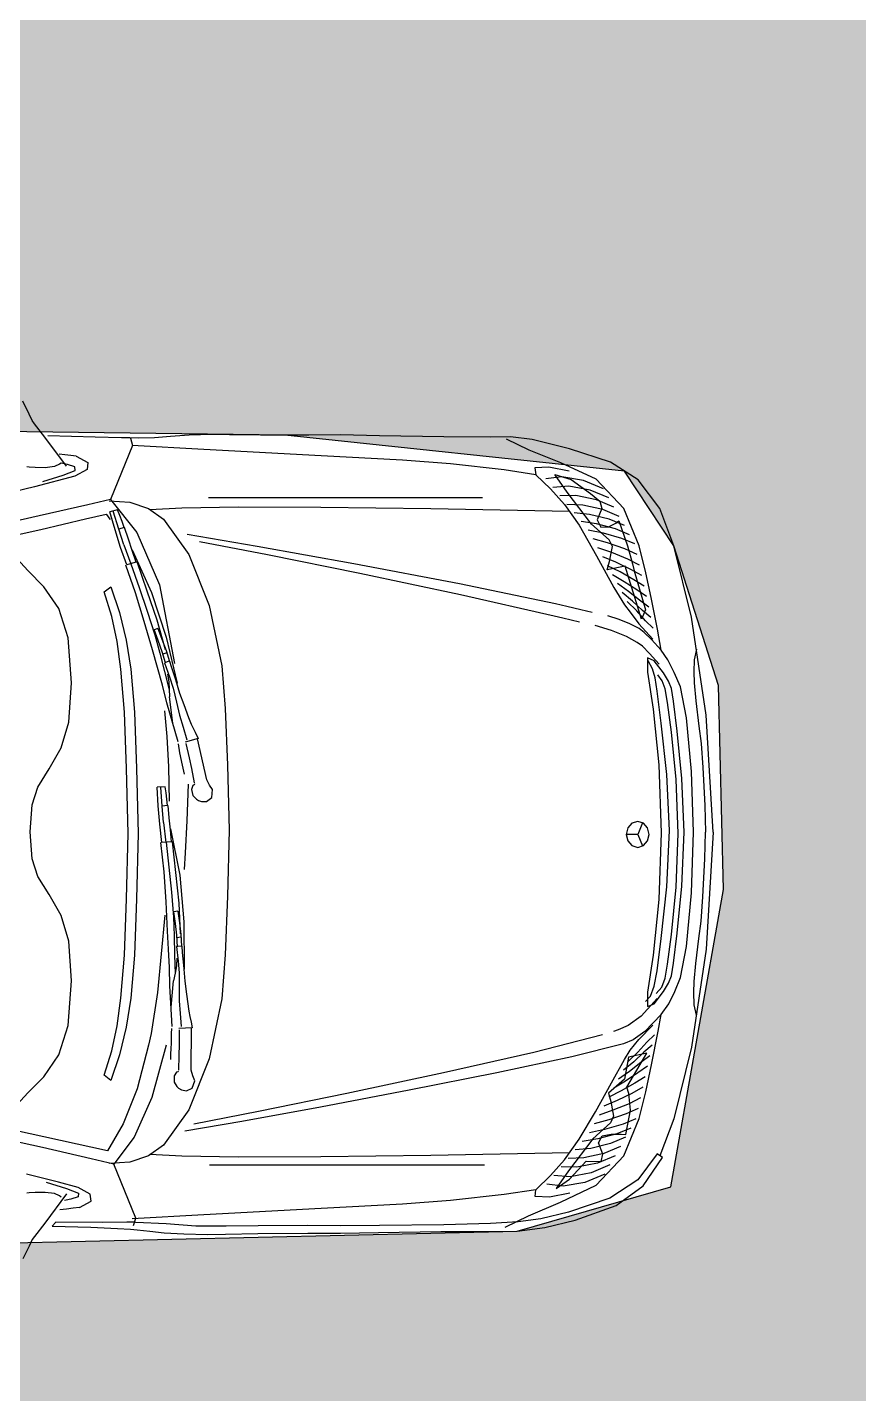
# Model space of a CAD drawing. Header units: millimetres. Extents: x -6300 to 1991, y -4770 to 4545.
# Drawn here: x -1486 to -1293.3, y 1721.3 to 2038.1 of the extents above; entities that cross this region are included whole.
import ezdxf

# ---------------------------------------------------------------- set-up
doc = ezdxf.new("R2010")
doc.units = ezdxf.units.MM
doc.header["$LTSCALE"] = 20
doc.header["$MEASUREMENT"] = 0
doc.layers.get('0').update_dxf_attribs({"linetype": 'CONTINUOUS'})
doc.layers.add('COTA', color=7, linetype='CONTINUOUS')

# ---------------------------------------------------------------- blocks, each defined once
blk = doc.blocks.new('Austin Mini dessus')
at = {"color": 8, "flags": 128}
for points in [[(1.0455, 3.8453), (1.0602, 3.8752)], [(1.0383, 3.8304), (1.0455, 3.8453)], [(1.0093, 3.792), (1.0326, 3.8229)], [(1.0326, 3.8229), (1.0383, 3.8304)], [(-0.2069, 3.765), (-0.1204, 3.7865)], [(-0.1204, 3.7865), (-0.0703, 3.7926)], [(-0.114, 3.7617), (-0.0609, 3.787)], [(-0.0703, 3.7926), (-0.0241, 3.7916)], [(-0.0241, 3.7916), (0.0842, 3.7922)], [(0.0842, 3.7922), (0.2332, 3.7952)], [(0.2332, 3.7952), (0.3237, 3.797)], [(0.3237, 3.797), (0.3971, 3.7966)], [(0.3971, 3.7966), (0.5088, 3.7962)], [(0.5088, 3.7962), (0.581, 3.797)], [(0.581, 3.797), (0.6212, 3.7976)], [(0.6212, 3.7976), (0.674, 3.7963)], [(0.6405, 3.7634), (0.8064, 3.7721)], [(0.674, 3.7963), (0.7177, 3.7934)], [(0.7177, 3.7934), (0.7547, 3.7905)], [(0.7547, 3.7905), (0.7913, 3.7892)], [(0.7913, 3.7892), (0.8117, 3.7899)], [(0.8107, 3.7898), (0.8054, 3.7722)], [(0.8054, 3.7722), (0.8566, 3.6469)], [(0.8117, 3.7899), (0.831, 3.7901)], [(0.831, 3.7901), (0.8924, 3.7915)], [(0.8924, 3.7915), (1.0016, 3.7949)], [(0.9589, 3.7245), (1.0093, 3.792)], [(-0.302, 3.7337), (-0.2069, 3.765)], [(-0.1874, 3.7324), (-0.114, 3.7617)], [(0.0688, 3.7297), (0.18, 3.7384)], [(0.18, 3.7384), (0.3684, 3.7483)], [(0.3684, 3.7483), (0.6405, 3.7634)], [(0.936, 3.7475), (0.9091, 3.7332)], [(0.936, 3.7475), (0.949, 3.7493)], [(0.949, 3.7493), (0.9623, 3.751)], [(0.9623, 3.751), (0.9758, 3.7525)], [(-0.3667, 3.6929), (-0.302, 3.7337)], [(-0.269, 3.694), (-0.1874, 3.7324)], [(-0.2065, 3.713), (-0.1595, 3.7223)], [(-0.1595, 3.7223), (-0.127, 3.7206)], [(-0.127, 3.7206), (-0.1288, 3.7047)], [(-0.1288, 3.7047), (-0.0554, 3.7158)], [(-0.0554, 3.7158), (0.0688, 3.7297)], [(0.9091, 3.7332), (0.9111, 3.717)], [(0.9111, 3.717), (0.9395, 3.7016)], [(0.9383, 3.7145), (0.9395, 3.7228)], [(0.9665, 3.7034), (0.9383, 3.7145)], [(0.9395, 3.7228), (0.9564, 3.7282)], [(0.9564, 3.7282), (0.9673, 3.7309)], [(0.9673, 3.7309), (0.9712, 3.7316)], [(0.9712, 3.7316), (0.975, 3.7288)], [(0.975, 3.7288), (0.9869, 3.7238)], [(0.9869, 3.7238), (1.0083, 3.721)], [(1.0083, 3.721), (1.031, 3.7215)], [(1.031, 3.7215), (1.0455, 3.7223)], [(1.0455, 3.7223), (1.0506, 3.7228)], [(-0.4163, 3.6266), (-0.3667, 3.6929)], [(-0.3332, 3.6261), (-0.269, 3.694)], [(-0.2862, 3.6722), (-0.24, 3.6915)], [(-0.2108, 3.6933), (-0.2557, 3.6613)], [(-0.2548, 3.669), (-0.2057, 3.6781)], [(-0.24, 3.6915), (-0.1897, 3.6999)], [(-0.1734, 3.7051), (-0.2108, 3.6933)], [(-0.2057, 3.6781), (-0.1684, 3.6754)], [(-0.2018, 3.6646), (-0.1734, 3.7051)], [(-0.1897, 3.6999), (-0.152, 3.6952)], [(-0.1288, 3.7047), (-0.1629, 3.672)], [(0.9395, 3.7016), (1.0331, 3.6766)], [(1.0136, 3.6893), (0.9665, 3.7034)], [(1.0331, 3.6766), (1.174, 3.6425)], [(-0.3103, 3.6295), (-0.2696, 3.6465)], [(-0.2983, 3.6509), (-0.2548, 3.669)], [(-0.2776, 3.6432), (-0.2819, 3.6262)], [(-0.2557, 3.6613), (-0.2776, 3.6432)], [(-0.2696, 3.6465), (-0.2217, 3.6563)], [(-0.2582, 3.5904), (-0.2018, 3.6646)], [(-0.2217, 3.6563), (-0.1848, 3.6556)], [(-0.1629, 3.672), (-0.1958, 3.6357)], [(0.6296, 3.652), (-0.0059, 3.652)], [(0.8566, 3.6469), (0.7958, 3.5707)], [(0.8596, 3.6444), (0.8118, 3.6411)], [(0.8566, 3.6469), (0.909, 3.6348)], [(-0.4494, 3.54), (-0.4163, 3.6266)], [(-0.3686, 3.5396), (-0.3332, 3.6261)], [(-0.3224, 3.6082), (-0.2844, 3.624)], [(-0.2992, 3.6015), (-0.2538, 3.6126)], [(-0.2844, 3.624), (-0.2378, 3.6344)], [(-0.2819, 3.6262), (-0.2717, 3.5998)], [(-0.2538, 3.6126), (-0.2177, 3.6161)], [(-0.2378, 3.6344), (-0.2012, 3.6358)], [(-0.1958, 3.6357), (-0.2299, 3.5876)], [(-0.2069, 3.6195), (0.1144, 3.6255)], [(0.1144, 3.6255), (0.369, 3.6287)], [(0.369, 3.6287), (0.5603, 3.6292)], [(0.5603, 3.6292), (0.6914, 3.6273)], [(0.6914, 3.6273), (0.7656, 3.6231)], [(0.769, 3.6265), (0.7337, 3.6018)], [(0.8118, 3.6411), (0.769, 3.6265)], [(0.835, 3.6098), (0.8402, 3.6233)], [(0.8372, 3.5784), (0.8502, 3.6203)], [(0.8402, 3.6233), (0.8582, 3.6183)], [(0.8462, 3.577), (0.8582, 3.6183)], [(0.8666, 3.6133), (0.8634, 3.6093)], [(0.9143, 3.6021), (0.8666, 3.6133)], [(0.909, 3.6348), (1.0218, 3.609)], [(-0.3219, 3.5976), (-0.3417, 3.5395)], [(-0.3344, 3.5868), (-0.2992, 3.6015)], [(-0.3144, 3.5923), (-0.3219, 3.5976)], [(-0.2975, 3.5839), (-0.3144, 3.5923)], [(-0.3139, 3.579), (-0.2698, 3.5907)], [(-0.2994, 3.5535), (-0.2582, 3.5904)], [(-0.28, 3.5832), (-0.2975, 3.5839)], [(-0.2717, 3.5998), (-0.28, 3.5832)], [(-0.2299, 3.5876), (-0.2701, 3.5169)], [(-0.2698, 3.5907), (-0.2341, 3.5963)], [(0.7337, 3.6018), (0.675, 3.5196)], [(0.8151, 3.5556), (0.8242, 3.5824)], [(0.8252, 3.5824), (0.8299, 3.5961)], [(0.8252, 3.5824), (0.8372, 3.5784)], [(0.8299, 3.5961), (0.835, 3.6098)], [(0.8604, 3.6051), (0.8577, 3.6008)], [(0.8634, 3.6093), (0.8604, 3.6051)], [(1.0183, 3.578), (0.9143, 3.6021)], [(1.0218, 3.609), (1.1282, 3.5852)], [(-0.3585, 3.5441), (-0.3287, 3.5566)], [(-0.3465, 3.5655), (-0.3139, 3.579)], [(-0.3287, 3.5566), (-0.2858, 3.5689)], [(-0.3066, 3.538), (-0.2994, 3.5535)], [(-0.2955, 3.5465), (-0.2617, 3.5558)], [(-0.2858, 3.5689), (-0.2505, 3.5765)], [(0.4929, 3.5192), (0.6502, 3.5491)], [(0.517, 3.5386), (0.6793, 3.5662)], [(0.7958, 3.5707), (0.7435, 3.4498)], [(0.8063, 3.5287), (0.8151, 3.5556)], [(0.8257, 3.5419), (0.8372, 3.5784)], [(0.8334, 3.5361), (0.8462, 3.577)], [(1.12, 3.5551), (1.0183, 3.578)], [(-0.4897, 3.3744), (-0.4494, 3.54)], [(-0.3843, 3.4776), (-0.3686, 3.5396)], [(-0.3639, 3.5197), (-0.3356, 3.5327)], [(-0.3417, 3.5395), (-0.3534, 3.4979)], [(-0.3424, 3.5089), (-0.3051, 3.524)], [(-0.3356, 3.5327), (-0.2955, 3.5465)], [(-0.2701, 3.5169), (-0.3098, 3.443)], [(-0.3001, 3.5036), (-0.3066, 3.538)], [(-0.3051, 3.524), (-0.273, 3.5351)], [(0.2791, 3.4759), (0.4929, 3.5192)], [(0.2925, 3.4981), (0.517, 3.5386)], [(0.675, 3.5196), (0.6278, 3.4015)], [(0.8067, 3.5309), (0.7615, 3.4315)], [(0.7972, 3.5019), (0.8063, 3.5287)], [(0.8257, 3.5419), (0.8097, 3.4979)], [(0.8192, 3.4954), (0.8334, 3.5361)], [(-0.3746, 3.4709), (-0.3493, 3.4851)], [(-0.374, 3.3698), (-0.3363, 3.4925)], [(-0.3693, 3.4953), (-0.3424, 3.5089)], [(-0.3534, 3.4979), (-0.3572, 3.4821)], [(-0.3493, 3.4851), (-0.3148, 3.5016)], [(-0.3363, 3.4925), (-0.2946, 3.4845)], [(-0.3244, 3.4792), (-0.2956, 3.4936)], [(-0.3148, 3.5016), (-0.2843, 3.5144)], [(-0.2946, 3.4845), (-0.3001, 3.5036)], [(0.0478, 3.4514), (0.2925, 3.4981)], [(0.7718, 3.4351), (0.7952, 3.5024)], [(0.8092, 3.4984), (0.7905, 3.4435)], [(0.7952, 3.5024), (0.8192, 3.4954)], [(0.7985, 3.4305), (0.8212, 3.4949)], [(1.0484, 3.4825), (1.0731, 3.5095)], [(-0.3968, 3.4202), (-0.3843, 3.4776)], [(-0.3572, 3.4821), (-0.3836, 3.3914)], [(-0.38, 3.4466), (-0.3561, 3.4613)], [(-0.363, 3.4375), (-0.3341, 3.4567)], [(-0.3561, 3.4613), (-0.3244, 3.4792)], [(-0.3341, 3.4567), (-0.3068, 3.4729)], [(0.0453, 3.4261), (0.2791, 3.4759)], [(1.0114, 3.445), (1.0484, 3.4825)], [(-0.3854, 3.4222), (-0.363, 3.4375)], [(-0.3698, 3.4136), (-0.3437, 3.4343)], [(-0.3534, 3.4119), (-0.3294, 3.4315)], [(-0.3437, 3.4343), (-0.3181, 3.4522)], [(-0.3098, 3.443), (-0.3346, 3.403)], [(-0.1749, 3.4052), (0.0478, 3.4514)], [(-0.172, 3.3767), (0.0453, 3.4261)], [(0.7435, 3.4498), (0.7081, 3.2674)], [(0.7615, 3.4315), (0.7277, 3.3278)], [(0.7484, 3.3675), (0.7718, 3.4351)], [(0.7905, 3.4435), (0.7715, 3.3887)], [(0.7785, 3.3642), (0.7985, 3.4305)], [(0.8558, 3.4451), (0.8359, 3.3854)], [(0.8536, 3.3763), (0.8715, 3.4329)], [(0.8715, 3.4329), (0.8558, 3.4451)], [(0.9762, 3.3945), (1.0114, 3.445)], [(-0.4112, 3.3468), (-0.3968, 3.4202)], [(-0.3961, 3.3734), (-0.3767, 3.3898)], [(-0.3908, 3.3978), (-0.3698, 3.4136)], [(-0.3836, 3.3914), (-0.374, 3.3698)], [(-0.3836, 3.366), (-0.363, 3.3894)], [(-0.3767, 3.3898), (-0.3534, 3.4119)], [(-0.363, 3.3894), (-0.3407, 3.4108)], [(-0.3346, 3.403), (-0.3481, 3.3863)], [(-0.2599, 3.3851), (-0.2335, 3.3912)], [(-0.2335, 3.3912), (-0.2013, 3.399)], [(-0.2013, 3.399), (-0.1749, 3.4052)], [(0.6278, 3.4015), (0.5988, 3.2619)], [(0.9547, 3.3266), (0.9762, 3.3945)], [(-0.5243, 3.1472), (-0.4897, 3.3744)], [(-0.4015, 3.349), (-0.3836, 3.366)], [(-0.3679, 3.3589), (-0.4003, 3.3232)], [(-0.3683, 3.348), (-0.347, 3.3593)], [(-0.3481, 3.3863), (-0.3679, 3.3589)], [(-0.347, 3.3593), (-0.3226, 3.369)], [(-0.3226, 3.369), (-0.2958, 3.3774)], [(-0.2307, 3.363), (-0.2112, 3.3675)], [(-0.2112, 3.3675), (-0.1915, 3.3721)], [(-0.1915, 3.3721), (-0.172, 3.3767)], [(0.7293, 3.299), (0.7484, 3.3675)], [(0.7715, 3.3887), (0.7537, 3.3335)], [(0.7597, 3.2985), (0.7785, 3.3642)], [(0.8359, 3.3854), (0.8202, 3.3211)], [(0.8415, 3.3179), (0.8536, 3.3763)], [(-0.4198, 3.2983), (-0.4112, 3.3468)], [(-0.397, 3.3226), (-0.3805, 3.3391)], [(-0.3805, 3.3391), (-0.3683, 3.348)], [(-0.3644, 3.3161), (-0.339, 3.3298)], [(-0.339, 3.3298), (-0.3048, 3.3438)], [(-0.3048, 3.3438), (-0.2667, 3.355)], [(0.7277, 3.3278), (0.7023, 3.2216)], [(0.7472, 3.3485), (0.7374, 3.3232)], [(0.7537, 3.3335), (0.7422, 3.2911)], [(0.7462, 3.3202), (0.7557, 3.3455)], [(0.7472, 3.3485), (0.7557, 3.345)], [(0.9474, 3.2223), (0.9547, 3.3266)], [(-0.5014, 3.3001), (-0.4965, 3.2759)], [(-0.435, 3.2757), (-0.4198, 3.2983)], [(-0.4198, 3.2983), (-0.397, 3.3226)], [(-0.3926, 3.2902), (-0.3764, 3.3069)], [(-0.3764, 3.3069), (-0.3644, 3.3161)], [(0.728, 3.2975), (0.7203, 3.2716)], [(0.7374, 3.3232), (0.728, 3.2975)], [(0.7293, 3.2686), (0.7371, 3.2944)], [(0.7371, 3.2944), (0.7462, 3.3202)], [(0.7478, 3.258), (0.7597, 3.2985)], [(0.8202, 3.3211), (0.8092, 3.2537)], [(0.8325, 3.2537), (0.8415, 3.3179)], [(-0.4965, 3.2759), (-0.4951, 3.2474)], [(-0.4498, 3.2462), (-0.435, 3.2757)], [(-0.4251, 3.2451), (-0.4036, 3.2735)], [(-0.415, 3.2655), (-0.3926, 3.2902)], [(-0.4036, 3.2735), (-0.3881, 3.2799)], [(-0.3992, 3.255), (-0.3897, 3.273)], [(-0.3881, 3.2799), (-0.3879, 3.2469)], [(0.7198, 3.2721), (0.7153, 3.258)], [(0.7313, 3.2686), (0.72, 3.2361)], [(0.7208, 3.2721), (0.7313, 3.2686)], [(0.7263, 3.2915), (0.7353, 3.2885)], [(0.7422, 3.2911), (0.7318, 3.2485)], [(-0.4951, 3.2474), (-0.4961, 3.222)], [(-0.4642, 3.2131), (-0.4498, 3.2462)], [(-0.4368, 3.2263), (-0.4251, 3.2451)], [(-0.4223, 3.2271), (-0.4123, 3.2411)], [(-0.4102, 3.2033), (-0.4054, 3.2337)], [(-0.4054, 3.2337), (-0.3992, 3.255)], [(-0.3879, 3.2469), (-0.4009, 3.1615)], [(0.5988, 3.2619), (0.5909, 3.1628)], [(0.7105, 3.2437), (0.7063, 3.2296)], [(0.7153, 3.258), (0.7105, 3.2437)], [(0.72, 3.2361), (0.7116, 3.2101)], [(0.7318, 3.2485), (0.7208, 3.2061)], [(0.7243, 3.2421), (0.7215, 3.2248)], [(0.7361, 3.2172), (0.7478, 3.258)], [(0.8092, 3.2537), (0.8014, 3.1546)], [(0.8246, 3.1546), (0.8325, 3.2537)], [(-0.4961, 3.222), (-0.5002, 3.1805)], [(-0.4783, 3.1411), (-0.4642, 3.2131)], [(-0.4482, 3.1794), (-0.4433, 3.2092)], [(-0.4433, 3.2092), (-0.4368, 3.2263)], [(-0.4345, 3.1767), (-0.4292, 3.2081)], [(-0.4292, 3.2081), (-0.4223, 3.2271)], [(-0.42, 3.129), (-0.4102, 3.2033)], [(0.7063, 3.2296), (0.6964, 3.1985)], [(0.7116, 3.2101), (0.7041, 3.1774)], [(0.721, 3.2072), (0.7203, 3.1896)], [(0.7215, 3.2248), (0.721, 3.2072)], [(0.7263, 3.1761), (0.7361, 3.2172)], [(0.9535, 3.1308), (0.9474, 3.2223)], [(-0.5002, 3.1805), (-0.5068, 3.1221)], [(-0.457, 3.1102), (-0.4482, 3.1794)], [(-0.4433, 3.1075), (-0.4345, 3.1767)], [(0.6864, 3.1723), (0.6761, 3.1418)], [(0.6964, 3.1985), (0.6864, 3.1723)], [(0.7041, 3.1774), (0.6969, 3.1476)], [(0.6998, 3.0852), (0.7263, 3.1761)], [(0.7123, 3.1286), (0.7203, 3.1896)], [(-0.5405, 2.876), (-0.5243, 3.1472)], [(-0.4897, 3.0166), (-0.4783, 3.1411)], [(-0.4009, 3.1615), (-0.4139, 3.0323)], [(0.5909, 3.1628), (0.5858, 3.0317)], [(0.6761, 3.1418), (0.6698, 3.1266)], [(0.6969, 3.1476), (0.6884, 3.1193)], [(0.7318, 3.1572), (0.726, 3.0977)], [(0.8014, 3.1546), (0.7962, 3.0235)], [(0.8194, 3.0235), (0.8246, 3.1546)], [(-0.5068, 3.1221), (-0.5121, 3.0818)], [(-0.4678, 3.0008), (-0.457, 3.1102)], [(-0.4541, 2.9981), (-0.4433, 3.1075)], [(-0.4326, 3.01), (-0.42, 3.129)], [(0.6607, 3.1082), (0.6538, 3.0932)], [(0.6698, 3.1266), (0.6607, 3.1082)], [(0.6884, 3.1193), (0.6795, 3.0899)], [(0.9712, 3.0712), (0.9535, 3.1308)], [(-0.5121, 3.0818), (-0.5164, 3.0261)], [(0.6338, 2.997), (0.6553, 3.0927)], [(0.6538, 3.0932), (0.6836, 3.0845)], [(0.6818, 3.0817), (0.6747, 3.0485)], [(0.6957, 3.0601), (0.6993, 3.0807)], [(0.726, 3.0977), (0.7219, 3.0275)], [(0.6747, 3.0485), (0.6693, 3.0237)], [(0.6902, 3.0313), (0.6957, 3.0601)], [(0.9991, 3.0226), (0.9712, 3.0712)], [(-0.5164, 3.0261), (-0.5207, 2.9376)], [(-0.4943, 2.876), (-0.4897, 3.0166)], [(-0.4389, 2.8801), (-0.4326, 3.01)], [(-0.4139, 3.0323), (-0.4198, 2.8742)], [(0.5858, 3.0317), (0.5818, 2.8809)], [(0.6693, 3.0237), (0.6625, 2.9905)], [(0.6853, 3.0102), (0.6902, 3.0313)], [(0.7219, 3.0275), (0.7205, 2.9476)], [(0.7962, 3.0235), (0.7923, 2.8727)], [(0.8155, 2.8727), (0.8194, 3.0235)], [(1.0249, 2.9807), (0.9991, 3.0226)], [(-0.473, 2.876), (-0.4678, 3.0008)], [(-0.4594, 2.8733), (-0.4541, 2.9981)], [(0.6202, 2.9747), (0.6273, 2.9847)], [(0.6273, 2.9847), (0.6338, 2.997)], [(0.6618, 2.9878), (0.6631, 2.986)], [(0.6631, 2.986), (0.6661, 2.9845)], [(0.6661, 2.9845), (0.6693, 2.9748)], [(0.677, 2.9877), (0.6796, 2.9022)], [(0.7277, 2.9669), (0.7297, 2.9812)], [(0.7297, 2.9812), (0.7484, 2.9804)], [(0.7369, 2.9367), (0.7402, 2.9806)], [(0.7461, 2.9374), (0.7484, 2.9804)], [(1.0386, 2.9396), (1.0249, 2.9807)], [(0.6221, 2.9567), (0.6202, 2.9747)], [(0.6341, 2.9475), (0.6221, 2.9567)], [(0.6455, 2.9473), (0.6341, 2.9475)], [(0.6529, 2.9495), (0.6455, 2.9473)], [(0.6577, 2.9524), (0.6529, 2.9495)], [(0.6662, 2.9608), (0.6577, 2.9524)], [(0.6693, 2.9748), (0.6662, 2.9608)], [(0.7244, 2.9379), (0.7259, 2.9524)], [(0.7259, 2.9524), (0.7277, 2.9669)], [(-0.5207, 2.9376), (-0.5227, 2.876)], [(0.7205, 2.9096), (0.7234, 2.9377)], [(0.7244, 2.9379), (0.7369, 2.9367)], [(0.7339, 2.8986), (0.7369, 2.9367)], [(0.7427, 2.8947), (0.7461, 2.9374)], [(1.0427, 2.877), (1.0386, 2.9396)], [(-0.3917, 2.8708), (-0.3881, 2.8859)], [(-0.3881, 2.8859), (-0.3786, 2.8967)], [(-0.3786, 2.8967), (-0.3653, 2.9008)], [(-0.3767, 2.8977), (-0.3653, 2.8708)], [(-0.3653, 2.9008), (-0.352, 2.8967)], [(-0.352, 2.8967), (-0.3425, 2.8859)], [(-0.3425, 2.8859), (-0.3389, 2.8708)], [(0.6796, 2.9022), (0.6837, 2.8284)], [(0.7179, 2.8836), (0.6962, 2.7767)], [(0.718, 2.8814), (0.7205, 2.9096)], [(0.7339, 2.8986), (0.7283, 2.8522)], [(0.7381, 2.8519), (0.7427, 2.8947)], [(-0.5405, 2.876), (-0.5243, 2.6047)], [(-0.5207, 2.8143), (-0.5227, 2.876)], [(-0.4897, 2.7353), (-0.4943, 2.876)], [(-0.4678, 2.7512), (-0.473, 2.876)], [(-0.4541, 2.7484), (-0.4594, 2.8733)], [(-0.4326, 2.7495), (-0.4389, 2.8801)], [(-0.4198, 2.8742), (-0.4139, 2.72)], [(-0.3881, 2.8557), (-0.3917, 2.8708)], [(-0.3786, 2.845), (-0.3881, 2.8557)], [(-0.3653, 2.8708), (-0.3767, 2.844)], [(-0.3653, 2.8708), (-0.3389, 2.8708)], [(-0.3425, 2.8557), (-0.352, 2.845)], [(-0.3389, 2.8708), (-0.3425, 2.8557)], [(0.5818, 2.8809), (0.5858, 2.7275)], [(0.7054, 2.7825), (0.7131, 2.8533)], [(0.7131, 2.8533), (0.7381, 2.8519)], [(0.7152, 2.8533), (0.718, 2.8814)], [(0.7277, 2.8526), (0.7218, 2.7949)], [(0.7325, 2.784), (0.7401, 2.8518)], [(0.7923, 2.8727), (0.7962, 2.7218)], [(0.8194, 2.7218), (0.8155, 2.8727)], [(1.0386, 2.8145), (1.0427, 2.877)], [(-0.3653, 2.8409), (-0.3786, 2.845)], [(-0.352, 2.845), (-0.3653, 2.8409)], [(0.6837, 2.8284), (0.6857, 2.7893)], [(-0.5164, 2.7259), (-0.5207, 2.8143)], [(0.7218, 2.7949), (0.7156, 2.7372)], [(1.0249, 2.7734), (1.0386, 2.8145)], [(0.6962, 2.7767), (0.6866, 2.668)], [(0.6979, 2.7113), (0.7054, 2.7825)], [(0.7279, 2.7148), (0.7325, 2.784)], [(0.9991, 2.7314), (1.0249, 2.7734)], [(-0.5121, 2.6701), (-0.5164, 2.7259)], [(-0.4783, 2.6109), (-0.4897, 2.7353)], [(-0.457, 2.6417), (-0.4678, 2.7512)], [(-0.4433, 2.639), (-0.4541, 2.7484)], [(-0.42, 2.6293), (-0.4326, 2.7495)], [(0.5858, 2.7275), (0.5909, 2.5917)], [(0.7156, 2.7372), (0.7107, 2.6794)], [(0.9712, 2.6829), (0.9991, 2.7314)], [(-0.4139, 2.72), (-0.4009, 2.5911)], [(0.6946, 2.6403), (0.6979, 2.7113)], [(0.701, 2.6926), (0.6971, 2.6657)], [(0.701, 2.6926), (0.7101, 2.6911)], [(0.7244, 2.6467), (0.7279, 2.7148)], [(0.7962, 2.7218), (0.8014, 2.5907)], [(0.8246, 2.5907), (0.8194, 2.7218)], [(-0.5068, 2.6299), (-0.5121, 2.6701)], [(0.6866, 2.668), (0.6857, 2.5588)], [(0.6971, 2.6657), (0.6937, 2.6386)], [(0.7033, 2.6376), (0.7063, 2.6647)], [(0.7063, 2.6647), (0.71, 2.6915)], [(0.7107, 2.6794), (0.709, 2.6356)], [(0.731, 2.6835), (0.7474, 2.5042)], [(0.9535, 2.6232), (0.9712, 2.6829)], [(-0.5002, 2.5714), (-0.5068, 2.6299)], [(-0.4482, 2.5725), (-0.457, 2.6417)], [(-0.4345, 2.5698), (-0.4433, 2.639)], [(-0.4102, 2.5543), (-0.42, 2.6293)], [(0.6937, 2.6386), (0.692, 2.6115)], [(0.6934, 2.6323), (0.7028, 2.6314)], [(0.7015, 2.6106), (0.7033, 2.6376)], [(0.709, 2.6356), (0.7085, 2.5917)], [(0.7219, 2.6045), (0.7244, 2.6467)], [(-0.5243, 2.6047), (-0.4897, 2.3776)], [(-0.4642, 2.5388), (-0.4783, 2.6109)], [(0.6914, 2.6119), (0.6903, 2.5972)], [(0.6924, 2.6121), (0.7034, 2.6111)], [(0.7034, 2.6111), (0.6997, 2.5769)], [(0.7197, 2.5621), (0.7219, 2.6045)], [(0.9474, 2.5318), (0.9535, 2.6232)], [(-0.4961, 2.5299), (-0.5002, 2.5714)], [(-0.4433, 2.5428), (-0.4482, 2.5725)], [(-0.429, 2.5374), (-0.4345, 2.5698)], [(-0.4009, 2.5911), (-0.3879, 2.5051)], [(0.5909, 2.5917), (0.5988, 2.49)], [(0.6878, 2.5675), (0.6847, 2.5306)], [(0.689, 2.5822), (0.6878, 2.5675)], [(0.6903, 2.5972), (0.689, 2.5822)], [(0.6997, 2.5769), (0.6975, 2.5497)], [(0.7026, 2.5837), (0.7038, 2.5662)], [(0.7038, 2.5662), (0.7072, 2.5489)], [(0.7085, 2.5917), (0.7072, 2.5478)], [(0.8014, 2.5907), (0.8092, 2.4916)], [(0.8325, 2.4916), (0.8246, 2.5907)], [(-0.4511, 2.5067), (-0.4642, 2.5388)], [(-0.4368, 2.5257), (-0.4433, 2.5428)], [(-0.4211, 2.5171), (-0.429, 2.5374)], [(-0.4038, 2.5192), (-0.4102, 2.5543)], [(0.6975, 2.5497), (0.6975, 2.5161)], [(0.7072, 2.5489), (0.7105, 2.5317)], [(0.7193, 2.5199), (0.7197, 2.5621)], [(-0.4965, 2.4761), (-0.4951, 2.5046)], [(-0.4951, 2.5046), (-0.4961, 2.5299)], [(-0.4377, 2.4782), (-0.4511, 2.5067)], [(-0.4251, 2.5069), (-0.4368, 2.5257)], [(-0.4036, 2.4784), (-0.4251, 2.5069)], [(-0.4082, 2.5023), (-0.4211, 2.5171)], [(-0.3951, 2.4956), (-0.4038, 2.5192)], [(-0.3879, 2.5051), (-0.3881, 2.472)], [(0.6847, 2.5306), (0.6807, 2.5008)], [(0.6975, 2.5161), (0.6972, 2.4854)], [(0.7164, 2.4705), (0.7105, 2.5317)], [(0.714, 2.4253), (0.7193, 2.5199)], [(0.7474, 2.5042), (0.7622, 2.4097)], [(0.9547, 2.4275), (0.9474, 2.5318)], [(-0.5014, 2.4519), (-0.4965, 2.4761)], [(-0.4198, 2.4536), (-0.4377, 2.4782)], [(-0.4106, 2.4907), (-0.373, 2.4496)], [(-0.3881, 2.472), (-0.4036, 2.4784)], [(-0.3837, 2.4832), (-0.3951, 2.4956)], [(0.5988, 2.49), (0.6278, 2.3505)], [(0.6807, 2.5008), (0.6754, 2.4613)], [(0.6972, 2.4854), (0.6952, 2.456)], [(0.8092, 2.4916), (0.8202, 2.4242)], [(0.8415, 2.4274), (0.8325, 2.4916)], [(-0.4198, 2.4536), (-0.3822, 2.4143)], [(-0.4126, 2.4151), (-0.4198, 2.4536)], [(-0.373, 2.4496), (-0.3435, 2.4277)], [(0.673, 2.4486), (0.6699, 2.4354)], [(0.6754, 2.4613), (0.673, 2.4486)], [(0.6952, 2.456), (0.6932, 2.4254)], [(-0.3975, 2.3367), (-0.4126, 2.4151)], [(-0.3677, 2.3955), (-0.4003, 2.4288)], [(-0.3822, 2.4143), (-0.3546, 2.3944)], [(-0.3435, 2.4277), (-0.32, 2.4176)], [(-0.32, 2.4176), (-0.3092, 2.4141)], [(0.6699, 2.4354), (0.6674, 2.4227)], [(0.6674, 2.4227), (0.6984, 2.421)], [(0.6695, 2.3245), (0.669, 2.4226)], [(0.6972, 2.4178), (0.6978, 2.3839)], [(0.715, 2.4096), (0.7145, 2.4208)], [(0.7153, 2.3984), (0.715, 2.4096)], [(0.7622, 2.4097), (0.7686, 2.3821)], [(0.8202, 2.4242), (0.8359, 2.3599)], [(0.8536, 2.369), (0.8415, 2.4274)], [(0.9762, 2.3595), (0.9547, 2.4275)], [(-0.4897, 2.3776), (-0.4494, 2.2119)], [(-0.4043, 2.4065), (-0.3863, 2.3895)], [(-0.3989, 2.3821), (-0.3794, 2.3657)], [(-0.3863, 2.3895), (-0.3657, 2.3661)], [(-0.3478, 2.3704), (-0.3677, 2.3955)], [(-0.3546, 2.3944), (-0.3323, 2.3856)], [(-0.3323, 2.3856), (-0.2128, 2.3556)], [(-0.2838, 2.4064), (-0.1243, 2.3655)], [(0.6978, 2.3839), (0.6981, 2.3586)], [(0.7156, 2.3872), (0.7153, 2.3984)], [(0.7163, 2.3745), (0.7156, 2.3872)], [(0.7276, 2.3821), (0.761, 2.261)], [(0.7686, 2.3821), (0.7952, 2.2812)], [(-0.3935, 2.3577), (-0.3726, 2.3419)], [(-0.3864, 2.3641), (-0.3443, 2.3544)], [(-0.3402, 2.2847), (-0.3864, 2.3641)], [(-0.3794, 2.3657), (-0.3561, 2.3436)], [(-0.3657, 2.3661), (-0.3434, 2.3447)], [(-0.3346, 2.3489), (-0.3478, 2.3704)], [(-0.3443, 2.3544), (-0.3348, 2.3038)], [(-0.3048, 2.2947), (-0.3346, 2.3489)], [(-0.2128, 2.3556), (-0.0386, 2.3181)], [(-0.1243, 2.3655), (0.085, 2.3182)], [(0.6278, 2.3505), (0.675, 2.2324)], [(0.6981, 2.3586), (0.6989, 2.3247)], [(0.717, 2.3616), (0.7163, 2.3745)], [(0.7167, 2.349), (0.717, 2.3616)], [(0.8359, 2.3599), (0.8558, 2.3002)], [(0.8715, 2.3124), (0.8536, 2.369)], [(1.0114, 2.309), (0.9762, 2.3595)], [(-0.3843, 2.2744), (-0.3975, 2.3367)], [(-0.3881, 2.3334), (-0.3657, 2.3181)], [(-0.3726, 2.3419), (-0.3464, 2.3212)], [(-0.3657, 2.3181), (-0.3368, 2.2988)], [(-0.3561, 2.3436), (-0.3321, 2.324)], [(-0.3464, 2.3212), (-0.3209, 2.3033)], [(-0.0386, 2.3181), (0.1643, 2.2777)], [(0.085, 2.3182), (0.3093, 2.2706)], [(0.6659, 2.3111), (0.6695, 2.3245)], [(0.6989, 2.3218), (0.7006, 2.3204)], [(0.7006, 2.3204), (0.7038, 2.3197)], [(0.7038, 2.3197), (0.7091, 2.3109)], [(0.8558, 2.3002), (0.8715, 2.3124)], [(-0.3827, 2.309), (-0.3589, 2.2942)], [(-0.3774, 2.2846), (-0.352, 2.2704)], [(-0.3589, 2.2942), (-0.3272, 2.2763)], [(-0.3449, 2.2704), (-0.3402, 2.2847)], [(-0.3368, 2.2988), (-0.3096, 2.2826)], [(-0.3348, 2.3038), (-0.2973, 2.271)], [(-0.2675, 2.228), (-0.3048, 2.2947)], [(0.6613, 2.2997), (0.6659, 2.3111)], [(0.6672, 2.2826), (0.6613, 2.2997)], [(0.6809, 2.2764), (0.6672, 2.2826)], [(0.6988, 2.2826), (0.6921, 2.2787)], [(0.7029, 2.2864), (0.6988, 2.2826)], [(0.7093, 2.2966), (0.7029, 2.2864)], [(0.7091, 2.3109), (0.7093, 2.2966)], [(0.7952, 2.2812), (0.8271, 2.1996)], [(1.0484, 2.2716), (1.0114, 2.309)], [(-0.3686, 2.2124), (-0.3843, 2.2744)], [(-0.372, 2.2602), (-0.3452, 2.2466)], [(-0.352, 2.2704), (-0.3175, 2.2539)], [(-0.3489, 2.2319), (-0.3449, 2.2704)], [(-0.3272, 2.2763), (-0.2983, 2.2619)], [(-0.3175, 2.2539), (-0.287, 2.2412)], [(-0.3028, 2.2519), (-0.3094, 2.2175)], [(-0.2973, 2.271), (-0.3028, 2.2519)], [(0.1643, 2.2777), (0.3699, 2.2387)], [(0.3093, 2.2706), (0.5139, 2.2288)], [(0.6921, 2.2787), (0.6809, 2.2764)], [(0.761, 2.261), (0.8021, 2.1691)], [(1.0731, 2.2446), (1.0484, 2.2716)], [(-0.3666, 2.2358), (-0.3383, 2.2228)], [(-0.3375, 2.1754), (-0.3489, 2.2319)], [(-0.3452, 2.2466), (-0.3079, 2.2315)], [(-0.3383, 2.2228), (-0.2982, 2.209)], [(-0.3094, 2.2175), (-0.3021, 2.202)], [(-0.3079, 2.2315), (-0.2757, 2.2204)], [(-0.2299, 2.1644), (-0.2675, 2.228)], [(0.3699, 2.2387), (0.552, 2.2057)], [(0.5139, 2.2288), (0.6638, 2.199)], [(0.675, 2.2324), (0.7337, 2.1502)], [(0.8634, 2.1376), (1.3706, 2.2486)], [(-0.4494, 2.2119), (-0.4163, 2.1254)], [(-0.3332, 2.1259), (-0.3686, 2.2124)], [(-0.3612, 2.2114), (-0.3315, 2.199)], [(-0.3492, 2.1901), (-0.3167, 2.1765)], [(-0.3315, 2.199), (-0.2886, 2.1866)], [(-0.3021, 2.202), (-0.261, 2.1651)], [(-0.2982, 2.209), (-0.2645, 2.1997)], [(-0.2886, 2.1866), (-0.2532, 2.179)], [(0.552, 2.2057), (0.6848, 2.1831)], [(0.8271, 2.1996), (0.8634, 2.1376)], [(-0.3267, 2.1761), (-0.3375, 2.1754)], [(-0.3372, 2.1687), (-0.3019, 2.154)], [(-0.3036, 2.1762), (-0.3267, 2.1761)], [(-0.3167, 2.1765), (-0.2725, 2.1648)], [(-0.2827, 2.1724), (-0.3036, 2.1762)], [(-0.3019, 2.154), (-0.2565, 2.1429)], [(-0.2847, 2.1294), (-0.2744, 2.1557)], [(-0.2744, 2.1557), (-0.2827, 2.1724)], [(-0.2725, 2.1648), (-0.2368, 2.1592)], [(-0.261, 2.1651), (-0.2046, 2.0909)], [(-0.1958, 2.1163), (-0.2299, 2.1644)], [(0.8021, 2.1691), (0.849, 2.1068)], [(1.0142, 2.1447), (1.1207, 2.1686)], [(-0.4226, 2.1216), (-0.4101, 2.1302)], [(-0.4101, 2.1302), (-0.3656, 2.0699)], [(-0.269, 2.0579), (-0.3332, 2.1259)], [(-0.3251, 2.1474), (-0.2871, 2.1315)], [(-0.3131, 2.126), (-0.2723, 2.109)], [(-0.2871, 2.1315), (-0.2405, 2.1211)], [(-0.2803, 2.1124), (-0.2847, 2.1294)], [(-0.2565, 2.1429), (-0.2204, 2.1395)], [(-0.2069, 2.1325), (0.1144, 2.1265)], [(0.1144, 2.1265), (0.369, 2.1233)], [(0.369, 2.1233), (0.5603, 2.1227)], [(0.5603, 2.1227), (0.6914, 2.1247)], [(0.6914, 2.1247), (0.7656, 2.1289)], [(0.7337, 2.1502), (0.769, 2.1254)], [(0.769, 2.1254), (0.8118, 2.1109)], [(0.9014, 2.1189), (1.0142, 2.1447)], [(-0.3778, 2.0561), (-0.4226, 2.1216)], [(-0.301, 2.1047), (-0.2575, 2.0865)], [(-0.2456, 2.1137), (-0.2803, 2.1124)], [(-0.2723, 2.109), (-0.2245, 2.0993)], [(-0.2071, 2.072), (-0.2456, 2.1137)], [(-0.2405, 2.1211), (-0.204, 2.1197)], [(-0.2245, 2.0993), (-0.1876, 2.0999)], [(-0.2046, 2.0909), (-0.1762, 2.0504)], [(-0.1629, 2.08), (-0.1958, 2.1163)], [(0.6276, 2.1045), (-0.0104, 2.1045)], [(0.7979, 1.9816), (0.849, 2.1068)], [(0.8118, 2.1109), (0.8596, 2.1076)], [(0.849, 2.1068), (0.9014, 2.1189)], [(-0.3656, 2.0699), (-0.3005, 2.0279)], [(-0.289, 2.0833), (-0.2428, 2.064)], [(-0.2575, 2.0865), (-0.2084, 2.0774)], [(-0.2428, 2.064), (-0.1924, 2.0556)], [(-0.2084, 2.0774), (-0.1711, 2.0801)], [(-0.1762, 2.0504), (-0.2071, 2.072)], [(-0.1924, 2.0556), (-0.1547, 2.0604)], [(-0.1288, 2.0473), (-0.1629, 2.08)], [(0.932, 2.0521), (0.9769, 2.0648)], [(1.006, 2.0645), (0.959, 2.0503)], [(0.9769, 2.0648), (1.0511, 2.0835)], [(-0.3153, 2.0107), (-0.3778, 2.0561)], [(-0.3005, 2.0279), (-0.2047, 1.9948)], [(-0.1866, 2.0184), (-0.269, 2.0579)], [(-0.2082, 2.0394), (-0.1605, 2.0298)], [(-0.1605, 2.0298), (-0.1273, 2.0313)], [(-0.1288, 2.0473), (-0.0554, 2.0362)], [(-0.1273, 2.0313), (-0.1288, 2.0473)], [(-0.0554, 2.0362), (0.0688, 2.0223)], [(0.9015, 2.0205), (0.9036, 2.0367)], [(0.9036, 2.0367), (0.932, 2.0521)], [(0.959, 2.0503), (0.9308, 2.0393)], [(0.9308, 2.0393), (0.932, 2.031)], [(0.932, 2.031), (0.9488, 2.0255)], [(0.9589, 2.0374), (1.0093, 1.97)], [(0.9712, 2.0303), (0.975, 2.0331)], [(0.975, 2.0331), (0.9869, 2.0382)], [(0.9869, 2.0382), (1.0083, 2.0409)], [(1.0083, 2.0409), (1.031, 2.0405)], [(1.031, 2.0405), (1.0455, 2.0396)], [(1.0455, 2.0396), (1.0506, 2.0392)], [(-0.2203, 1.9763), (-0.3153, 2.0107)], [(-0.1118, 1.9868), (-0.1866, 2.0184)], [(0.0688, 2.0223), (0.18, 2.0136)], [(0.18, 2.0136), (0.3684, 2.0036)], [(0.3684, 2.0036), (0.6405, 1.9886)], [(0.9284, 2.0063), (0.9015, 2.0205)], [(0.9284, 2.0063), (0.9435, 2.0041)], [(0.9435, 2.0041), (0.9588, 2.0023)], [(0.9488, 2.0255), (0.9598, 2.0229)], [(0.9588, 2.0023), (0.9744, 2.0007)], [(0.9598, 2.0229), (0.9637, 2.0221)], [(-0.1499, 1.9594), (-0.2203, 1.9763)], [(-0.2047, 1.9948), (-0.141, 1.9797)], [(-0.141, 1.9797), (-0.088, 1.9728)], [(-0.0578, 1.9603), (-0.1118, 1.9868)], [(-0.088, 1.9728), (-0.0243, 1.9685)], [(-0.0243, 1.9685), (0.084, 1.9658)], [(0.084, 1.9658), (0.2331, 1.9643)], [(0.2331, 1.9643), (0.3237, 1.9638)], [(0.3237, 1.9638), (0.3991, 1.9639)], [(0.3991, 1.9639), (0.5144, 1.9637)], [(0.6405, 1.9886), (0.8064, 1.9798)], [(0.6591, 1.9627), (0.7278, 1.9679)], [(0.7278, 1.9679), (0.7981, 1.971)], [(0.8032, 1.9639), (0.7979, 1.9816)], [(0.7981, 1.971), (0.7996, 1.9716)], [(0.7996, 1.9716), (0.8012, 1.972)], [(0.8012, 1.972), (0.803, 1.9721)], [(0.803, 1.9721), (0.8187, 1.9717)], [(0.8187, 1.9717), (0.8745, 1.9713)], [(0.8745, 1.9713), (0.9836, 1.9722)], [(0.9836, 1.9722), (0.9918, 1.9626)], [(1.0093, 1.97), (1.0326, 1.939)], [(-0.0857, 1.9511), (-0.1499, 1.9594)], [(-0.0153, 1.9503), (-0.0857, 1.9511)], [(0.0907, 1.9502), (-0.0153, 1.9503)], [(0.2354, 1.9481), (0.0907, 1.9502)], [(0.3237, 1.9468), (0.2354, 1.9481)], [(0.3994, 1.9465), (0.3237, 1.9468)], [(0.5154, 1.9455), (0.3994, 1.9465)], [(0.5144, 1.9637), (0.5887, 1.9626)], [(0.5899, 1.9439), (0.5154, 1.9455)], [(0.5887, 1.9626), (0.6591, 1.9627)], [(0.6316, 1.9433), (0.5899, 1.9439)], [(0.6869, 1.9446), (0.6316, 1.9433)], [(0.7321, 1.9476), (0.6869, 1.9446)], [(0.7655, 1.9512), (0.7321, 1.9476)], [(0.7946, 1.9543), (0.7655, 1.9512)], [(0.8101, 1.9559), (0.7946, 1.9543)], [(0.8406, 1.9574), (0.8101, 1.9559)], [(0.902, 1.9603), (0.8406, 1.9574)], [(0.9918, 1.9626), (0.902, 1.9603)], [(1.0326, 1.939), (1.0383, 1.9315)], [(1.0383, 1.9315), (1.0455, 1.9166)], [(1.0455, 1.9166), (1.0602, 1.8867)]]:
    blk.add_lwpolyline(points, dxfattribs=at)

msp = doc.modelspace()

# ---------------------------------------------------------------- hatches: boundary and pattern name
at = {"layer": 'COTA', "linetype": 'Continuous'}
h = msp.add_hatch(dxfattribs=at)
h.set_pattern_fill('PATIO3', color=8, scale=60, style=0, pattern_type=2)
h.set_pattern_definition([(243.4349, (-158282.17, -2256.25), (60.0000786, 59.9999495), [20.1246, -114.03948]), (153.4349, (-158270.17, -2262.25), (59.9999495, -60.0000786), [13.41642, -120.74766]), (153.4349, (-158255.17, -2262.25), (59.9999495, -60.0000786), [13.41642, -120.74766]), (243.4349, (-158267.17, -2256.25), (60.0000786, 59.9999495), [6.70818, -127.4559]), (153.4349, (-158240.17, -2262.25), (59.9999495, -60.0000786), [13.41642, -120.74766]), (243.4349, (-158252.17, -2256.25), (60.0000786, 59.9999495), [13.41642, -120.74766]), (158.1986, (-158234.171, -2257.45), (-180.0000164, 59.9999946), [3.23112, -319.87878]), (243.4349, (-158237.17, -2256.25), (60.0000786, 59.9999495), [6.70818, -127.4559]), (154.9831, (-158234.171, -2272.4496), (-779.99997481, 360.000110015), [9.93174, -983.24496]), (63.4349, (-158252.17, -2286.25), (-60.0000786, -59.9999495), [20.1246, -114.03948]), (153.4349, (-158246.17, -2274.25), (59.9999495, -60.0000786), [13.41642, -120.74766]), (63.4349, (-158267.17, -2286.25), (-60.0000786, -59.9999495), [6.70818, -127.4559]), (153.4349, (-158261.17, -2274.25), (59.9999495, -60.0000786), [13.41642, -120.74766]), (153.4349, (-158276.17, -2274.25), (59.9999495, -60.0000786), [13.41642, -120.74766]), (63.4349, (-158282.17, -2286.25), (-60.0000786, -59.9999495), [20.1246, -114.03948]), (63.4349, (-158243.17, -2298.25), (-60.0000786, -59.9999495), [20.1246, -114.03948]), (153.4349, (-158237.17, -2286.25), (59.9999495, -60.0000786), [13.41642, -120.74766]), (153.4349, (-158252.17, -2286.25), (59.9999495, -60.0000786), [13.41642, -120.74766]), (63.4349, (-158273.17, -2298.25), (-60.0000786, -59.9999495), [13.41642, -120.74766]), (153.4349, (-158267.17, -2286.25), (59.9999495, -60.0000786), [13.41642, -120.74766]), (153.4349, (-158282.17, -2286.25), (59.9999495, -60.0000786), [13.41642, -120.74766]), (63.4349, (-158294.17, -2310.25), (-60.0000786, -59.9999495), [20.1246, -114.03948]), (153.4349, (-158234.17, -2295.25), (59.9999495, -60.0000786), [6.70818, -127.4559]), (153.4349, (-158243.17, -2298.25), (59.9999495, -60.0000786), [13.41642, -120.74766]), (153.4349, (-158258.17, -2298.25), (59.9999495, -60.0000786), [13.41642, -120.74766]), (153.4349, (-158273.17, -2298.25), (59.9999495, -60.0000786), [13.41642, -120.74766]), (153.4349, (-158288.17, -2298.25), (59.9999495, -60.0000786), [6.70818, -127.4559]), (153.4349, (-158234.17, -2310.25), (59.9999495, -60.0000786), [13.41642, -120.74766]), (63.4349, (-158252.17, -2316.25), (-60.0000786, -59.9999495), [13.41642, -120.74766]), (153.4349, (-158249.17, -2310.25), (59.9999495, -60.0000786), [13.41642, -120.74766]), (243.4349, (-158276.17, -2304.25), (60.0000786, 59.9999495), [13.41642, -120.74766]), (153.4349, (-158264.17, -2310.25), (59.9999495, -60.0000786), [13.41642, -120.74766]), (153.4349, (-158279.17, -2310.25), (59.9999495, -60.0000786), [13.41642, -120.74766]), (154.9831, (-158285.171, -2262.2496), (-779.99997481, 360.000110015), [9.93174, -983.24496]), (158.1986, (-158291.171, -2274.25), (-180.0000164, 59.9999946), [3.23112, -319.87878]), (243.4349, (-158255.17, -2292.25), (60.0000786, 59.9999495), [20.1246, -114.03948]), (63.4349, (-158261.17, -2274.25), (-60.0000786, -59.9999495), [6.70818, -127.4559])])
h.paths.add_polyline_path([(-2684.708, 1102.092), (-2569.31, 1101.985), (-2569.708, 1102.092), (-2569.718, 1677.02), (-1149.708, 1677.02), (-1149.708, 1792.092), (-1149.708, 2162.092), (-1513.283, 2162.092), (-1516.936, 2122.092), (-1527.283, 2085.775), (-1547.63, 2054.921), (-1580.967, 2021.672), (-1616.68, 2001.062), (-1653.909, 1990.062), (-1676.688, 1987.862), (-2684.708, 1987.862)])
h.paths.add_polyline_path([(-1778.299, 1778.429), (-1730.365, 1750.841), (-1492.577, 1756.207), (-1372.476, 1759.002), (-1336.859, 1769.308), (-1324.644, 1838.184), (-1325.813, 1885.485), (-1336.112, 1917.891), (-1347.614, 1935.217), (-1426.348, 1943.526), (-1653.57, 1946.435), (-1719.591, 1942.887), (-1781.491, 1928.754), (-1785.903, 1894.964), (-1785.833, 1795.787), (-1781.029, 1779.006)], flags=16)
h.paths.add_polyline_path([(-2014.328, 1810.448), (-2014.328, 1814.18), (-2015.756, 1813.896), (-2016.967, 1813.087)], flags=24)
h.paths.add_polyline_path([(-2014.328, 1810.448), (-2016.967, 1813.087), (-2017.776, 1811.876), (-2018.061, 1810.448)], flags=24)
h.paths.add_polyline_path([(-2014.328, 1810.448), (-2010.596, 1810.448), (-2010.88, 1809.019), (-2011.689, 1807.809)], flags=24)
h.paths.add_polyline_path([(-2014.328, 1810.448), (-2011.689, 1807.809), (-2012.9, 1806.999), (-2014.328, 1806.715)], flags=24)
edge = h.paths.add_edge_path(flags=16)
edge.add_line((-2014.328, 1802.983), (-2014.328, 1817.913))
edge = h.paths.add_edge_path(flags=16)
edge.add_arc((-2014.328, 1810.448), 3.732, 0, 360)
edge = h.paths.add_edge_path(flags=16)
edge.add_line((-2021.793, 1810.448), (-1986.681, 1810.448))
h.paths.add_polyline_path([(-2011.361, 1809.559), (-1979.24, 1809.559), (-1979.24, 1827.587), (-2011.361, 1827.587)], flags=24)
h.paths.add_polyline_path([(-2048.842, 1847.862), (-1941.943, 1847.862), (-1941.943, 1870.493), (-2048.842, 1870.493)], flags=24)
h.paths.add_polyline_path([(-2029.499, 1826.797), (-1961.286, 1826.797), (-1961.286, 1846.512), (-2029.499, 1846.512)], flags=24)
h.paths.add_polyline_path([(-2582.402, 1778.433), (-2534.468, 1750.844), (-2296.68, 1756.211), (-2176.579, 1759.005), (-2140.962, 1769.311), (-2128.748, 1838.187), (-2129.916, 1885.488), (-2140.215, 1917.894), (-2151.717, 1935.22), (-2230.452, 1943.529), (-2457.673, 1946.438), (-2523.695, 1942.891), (-2585.594, 1928.758), (-2590.007, 1894.967), (-2589.936, 1795.79), (-2585.132, 1779.009)], flags=16)
h.paths.add_polyline_path([(-2661.5, 1826.498), (-2621.471, 1826.498), (-2621.471, 1807.031), (-2661.5, 1807.031)], flags=16)
h.paths.add_polyline_path([(-2681.202, 1624.916), (-2681.202, 1924.916), (-2684.202, 1924.916), (-2684.202, 1624.916)], flags=16)
h.paths.add_polyline_path([(-2681.202, 1174.551), (-2681.202, 1524.916), (-2684.202, 1524.916), (-2684.202, 1174.551)], flags=16)
h.paths.add_polyline_path([(-2661.5, 1410.113), (-2621.471, 1410.113), (-2621.471, 1390.647), (-2661.5, 1390.647)], flags=16)
h.paths.add_polyline_path([(-2039.604, 1766.94), (-1931.699, 1766.94), (-1931.699, 1787.383), (-2039.604, 1787.383)], flags=24)
h.paths.add_polyline_path([(-2052.038, 1783.721), (-1906.714, 1783.721), (-1906.714, 1800.043), (-2052.038, 1800.043)], flags=24)
h.paths.add_polyline_path([(-1904.932, 1708.452), (-1904.351, 1708.452), (-1904.351, 1708.754), (-1904.932, 1708.754)], flags=24)
h.paths.add_polyline_path([(-1853.634, 1832.344), (-1853.634, 1832.924), (-1853.936, 1832.924), (-1853.936, 1832.344)], flags=24)
h.paths.add_polyline_path([(-2244.992, 1708.452), (-2244.411, 1708.452), (-2244.411, 1708.754), (-2244.992, 1708.754)], flags=24)
h.paths.add_polyline_path([(-2059.95, 1708.452), (-2059.462, 1708.452), (-2059.462, 1708.754), (-2059.95, 1708.754)], flags=24)
h.paths.add_polyline_path([(-1749.82, 1708.452), (-1749.332, 1708.452), (-1749.332, 1708.754), (-1749.82, 1708.754)], flags=24)
h.paths.add_polyline_path([(-1597.42, 1708.452), (-1596.839, 1708.452), (-1596.839, 1708.754), (-1597.42, 1708.754)], flags=24)
h.paths.add_polyline_path([(-1444.927, 1708.452), (-1444.438, 1708.452), (-1444.438, 1708.754), (-1444.927, 1708.754)], flags=24)
h.paths.add_polyline_path([(-1292.485, 1708.452), (-1291.904, 1708.452), (-1291.904, 1708.754), (-1292.485, 1708.754)], flags=24)
h.paths.add_polyline_path([(-1203.184, 1734.297), (-1203.184, 1734.877), (-1203.486, 1734.877), (-1203.486, 1734.297)], flags=24)
h.paths.add_polyline_path([(-2645.009, 1708.452), (-2644.428, 1708.452), (-2644.428, 1708.754), (-2645.009, 1708.754)], flags=24)
h.paths.add_polyline_path([(-2520.014, 1708.452), (-2519.433, 1708.452), (-2519.433, 1708.754), (-2520.014, 1708.754)], flags=24)
h.paths.add_polyline_path([(-2444.963, 1708.452), (-2444.474, 1708.452), (-2444.474, 1708.754), (-2444.963, 1708.754)], flags=24)
h.paths.add_polyline_path([(-1163.562, 2085.822), (-1163.002, 2085.822), (-1163.002, 2086.113), (-1163.562, 2086.113)], flags=24)
h.paths.add_polyline_path([(-1280.185, 2085.822), (-1279.714, 2085.822), (-1279.714, 2086.113), (-1280.185, 2086.113)], flags=24)
h.paths.add_polyline_path([(-1389.402, 2085.822), (-1388.841, 2085.822), (-1388.841, 2086.113), (-1389.402, 2086.113)], flags=24)
h.paths.add_polyline_path([(-1498.518, 2085.822), (-1498.047, 2085.822), (-1498.047, 2086.113), (-1498.518, 2086.113)], flags=24)
h.paths.add_polyline_path([(-1275.216, 2120.576), (-1097.316, 2120.576), (-1097.316, 2147.797), (-1275.216, 2147.797)], flags=9)
h.paths.add_polyline_path([(-2587.139, 1389.302), (-2587.139, 1389.883), (-2587.441, 1389.883), (-2587.441, 1389.302)], flags=24)

# ---------------------------------------------------------------- linework, layer by layer
at = {"color": 8, "elevation": 262.618}
msp.add_lwpolyline([(-1778.299, 1778.429), (-1730.365, 1750.841), (-1492.577, 1756.207), (-1372.476, 1759.002), (-1336.859, 1769.308), (-1324.644, 1838.184), (-1325.813, 1885.485), (-1336.112, 1917.891), (-1347.614, 1935.217), (-1426.348, 1943.526), (-1653.57, 1946.435), (-1719.591, 1942.887), (-1781.491, 1928.754), (-1785.903, 1894.964), (-1785.833, 1795.787), (-1781.029, 1779.006), (-1778.299, 1778.429)], dxfattribs=at)

# ---------------------------------------------------------------- block references
at = {"color": 8, "xscale": -100, "yscale": 100, "zscale": 100}
msp.add_blockref('Austin Mini dessus', (-1381.05, 1563.888, 262.618), dxfattribs=at)

doc.saveas('drawing.dxf')
